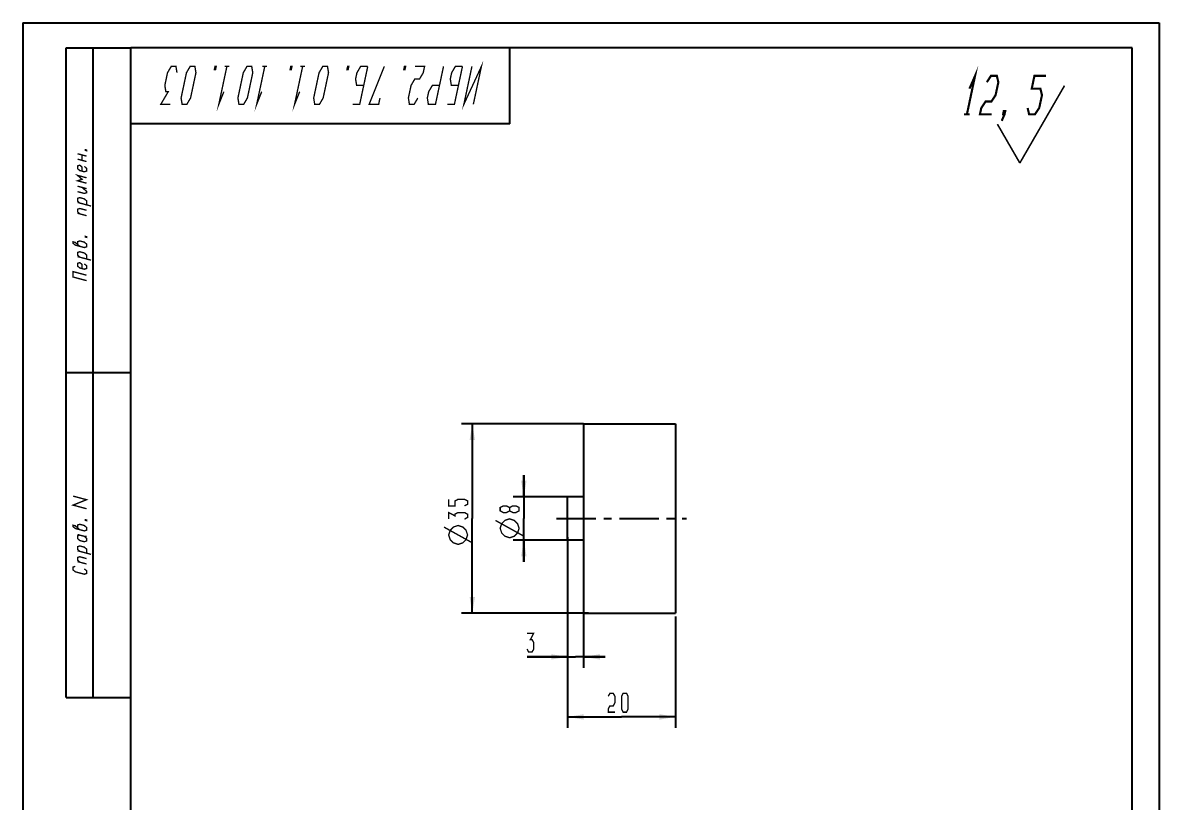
# Model space of a CAD drawing. Header units: millimetres. Extents: x 0 to 210, y 0 to 297.
# Drawn here: x 0 to 210, y 153 to 297 of the extents above; entities that cross this region are included whole.
import ezdxf

# ---------------------------------------------------------------- set-up
doc = ezdxf.new("R2010")
doc.units = ezdxf.units.MM
doc.header["$LTSCALE"] = 19.36
doc.linetypes.add('CENTER', pattern=[0.6, 0.375, -0.075, 0.075, -0.075])
doc.layers.get('0').update_dxf_attribs({"linetype": 'CONTINUOUS'})
for name, color, linetype in [('ALL_AXIS', 7, 'CONTINUOUS'), ('ALL_DIMENSIONS', 7, 'CONTINUOUS'), ('ALL_SURF_FIN', 7, 'CONTINUOUS')]:
    doc.layers.add(name, color=color, linetype=linetype)
doc.styles.get("Standard").update_dxf_attribs({"font": 'txt', "width": 0.7})
doc.dimstyles.new('DIMSTYLE_1', dxfattribs={"dimtxt": 3.5, "dimasz": 3, "dimexe": 0.18, "dimexo": 0.0625, "dimgap": 0.09, "dimtad": 1, "dimdec": 5, "dimdsep": 46, "dimtxsty": 'STANDARD', "dimblk": '_FILLED', "dimblk1": '_FILLED', "dimblk2": '_FILLED', "dimcen": 0.09, "dimadec": 0, "dimazin": 0, "dimtp": 0.2, "dimtm": 0.2, "dimtfac": 1, "dimtdec": 5, "dimtofl": 0, "dimtmove": 0, "dimatfit": 3, "dimldrblk": '_FILLED', "dimfxl": 1, "dimtolj": 1, "dimarcsym": 0})
doc.dimstyles.new('DIMSTYLE_2', dxfattribs={"dimtxt": 3.5, "dimasz": 3, "dimexe": 0.18, "dimexo": 0.0625, "dimgap": 0.09, "dimtad": 1, "dimdsep": 46, "dimtxsty": 'STANDARD', "dimblk": '_FILLED', "dimblk1": '_FILLED', "dimblk2": '_FILLED', "dimcen": 0.09, "dimadec": 0, "dimazin": 0, "dimtp": 0.3, "dimtm": 0.3, "dimtfac": 1, "dimtofl": 0, "dimtmove": 0, "dimatfit": 3, "dimldrblk": '_FILLED', "dimfxl": 1, "dimtolj": 1, "dimarcsym": 0})
doc.dimstyles.new('DIMSTYLE_3', dxfattribs={"dimtxt": 3.5, "dimasz": 3, "dimexe": 0.18, "dimexo": 0.0625, "dimgap": 0.09, "dimtad": 1, "dimdec": 5, "dimdsep": 46, "dimtxsty": 'STANDARD', "dimblk": '_FILLED', "dimblk1": '_FILLED', "dimblk2": '_FILLED', "dimcen": 0.09, "dimadec": 0, "dimazin": 0, "dimtp": 0.1, "dimtm": 0.1, "dimtfac": 1, "dimtdec": 5, "dimtofl": 0, "dimtmove": 0, "dimatfit": 3, "dimldrblk": '_FILLED', "dimfxl": 1, "dimtolj": 1, "dimarcsym": 0})
doc.dimstyles.new('DIMSTYLE_4', dxfattribs={"dimtxt": 3.5, "dimasz": 3, "dimexe": 0.18, "dimexo": 0.0625, "dimgap": 0.09, "dimtad": 1, "dimdsep": 46, "dimtxsty": 'STANDARD', "dimblk": '_FILLED', "dimblk1": '_FILLED', "dimblk2": '_FILLED', "dimcen": 0.09, "dimadec": 0, "dimazin": 0, "dimtp": 0.2, "dimtm": 0.2, "dimtfac": 1, "dimtofl": 0, "dimtmove": 0, "dimatfit": 3, "dimldrblk": '_FILLED', "dimfxl": 1, "dimtolj": 1, "dimarcsym": 0})

# ---------------------------------------------------------------- blocks, each defined once
blk = doc.blocks.new('_FILLED')
at = {"color": 0, "linetype": 'BYBLOCK'}
blk.add_solid([(0, 0), (-1, 0.167), (-1, -0.167)], dxfattribs=at)
blk = doc.blocks.new('*D0')
at = {"layer": 'ALL_DIMENSIONS', "color": 2, "linetype": 'CONTINUOUS'}
for p, q in [((100.64, 201.47), (100.64, 166.74)), ((120.64, 187.3), (120.64, 166.74)), ((100.64, 168.74), (110.64, 168.74)), ((120.64, 168.74), (110.64, 168.74))]:
    blk.add_line(p, q, dxfattribs=at)
at = {"layer": 'ALL_DIMENSIONS', "color": 2, "linetype": 'CONTINUOUS', "xscale": 3, "yscale": 3, "zscale": 3, "rotation": 180}
blk.add_blockref('_FILLED', (100.64, 168.74), dxfattribs=at)
at = {"layer": 'ALL_DIMENSIONS', "color": 2, "linetype": 'CONTINUOUS', "xscale": 3, "yscale": 3, "zscale": 3}
blk.add_blockref('_FILLED', (120.64, 168.74), dxfattribs=at)
blk = doc.blocks.new('*D1')
at = {"layer": 'ALL_DIMENSIONS', "color": 2, "linetype": 'CONTINUOUS'}
for p, q in [((103.61, 222.9), (81.07, 222.9)), ((83.07, 222.9), (83.07, 205.4)), ((83.07, 187.9), (83.07, 205.4)), ((104.53, 187.9), (81.07, 187.9))]:
    blk.add_line(p, q, dxfattribs=at)
at = {"layer": 'ALL_DIMENSIONS', "color": 2, "linetype": 'CONTINUOUS', "xscale": 3, "yscale": 3, "zscale": 3}
for p, rotation in [((83.07, 222.9), 90), ((83.07, 187.9), 270)]:
    blk.add_blockref('_FILLED', p, dxfattribs=dict(at, rotation=rotation))
blk = doc.blocks.new('*D2')
at = {"layer": 'ALL_DIMENSIONS', "color": 2, "linetype": 'CONTINUOUS'}
for p, q in [((100.64, 201.93), (100.64, 177.83)), ((103.64, 187.77), (103.64, 177.83)), ((100.64, 179.83), (93.19, 179.83)), ((93.19, 179.83), (102.14, 179.83)), ((107.64, 179.83), (102.14, 179.83)), ((103.64, 179.83), (107.64, 179.83))]:
    blk.add_line(p, q, dxfattribs=at)
at = {"layer": 'ALL_DIMENSIONS', "color": 2, "linetype": 'CONTINUOUS', "xscale": 3, "yscale": 3, "zscale": 3}
blk.add_blockref('_FILLED', (100.64, 179.83), dxfattribs=at)
at = {"layer": 'ALL_DIMENSIONS', "color": 2, "linetype": 'CONTINUOUS', "xscale": 3, "yscale": 3, "zscale": 3, "rotation": 180}
blk.add_blockref('_FILLED', (103.64, 179.83), dxfattribs=at)
blk = doc.blocks.new('*D3')
at = {"layer": 'ALL_DIMENSIONS', "color": 2, "linetype": 'CONTINUOUS'}
for p, q in [((92.59, 209.4), (92.59, 213.4)), ((92.59, 213.4), (92.59, 205.4)), ((100.64, 209.4), (90.59, 209.4)), ((92.59, 197.4), (92.59, 205.4)), ((100.64, 201.4), (90.59, 201.4)), ((92.59, 201.4), (92.59, 197.4))]:
    blk.add_line(p, q, dxfattribs=at)
at = {"layer": 'ALL_DIMENSIONS', "color": 2, "linetype": 'CONTINUOUS', "xscale": 3, "yscale": 3, "zscale": 3}
for p, rotation in [((92.59, 209.4), 270), ((92.59, 201.4), 90)]:
    blk.add_blockref('_FILLED', p, dxfattribs=dict(at, rotation=rotation))
blk = doc.blocks.new('SYM_2_BL0', base_point=(183.21, 279.14))
at = {"layer": 'ALL_SURF_FIN', "color": 2, "linetype": 'CONTINUOUS'}
for points, const_width in [([(174.93, 284.82), (175.97, 287.2), (174.46, 280.06)], 0.396), ([(178.13, 286.01), (178.92, 287.2), (179.99, 287.2), (180.27, 286.01), (179.76, 283.63), (178.98, 282.44), (177.91, 282.44), (177.12, 281.25), (176.86, 280.06), (179.01, 280.06)], 0.396), ([(185.68, 281.25), (185.96, 280.06), (187.03, 280.06), (187.82, 281.25), (188.33, 283.63), (188.04, 284.82), (186.44, 284.82), (186.94, 287.2), (189.09, 287.2)], 0.396), ([(184.24, 271.08), (192.49, 285.37)], 0.297), ([(173.92, 280.06), (174.99, 280.06)], 0.396), ([(181.41, 280.06), (181.15, 280.06), (181.27, 280.66), (181.54, 280.66), (181.41, 280.06), (180.89, 278.87)], 0.396), ([(184.24, 271.08), (180.09, 278.27)], 0.297)]:
    blk.add_lwpolyline(points, dxfattribs=dict(at, const_width=const_width))

msp = doc.modelspace()

# ---------------------------------------------------------------- linework, layer by layer
at = {"color": 7, "linetype": 'CONTINUOUS'}
for p, q in [((0, 297), (0, 0)), ((0, 297), (210, 297)), ((210, 297), (210, 0)), ((8, 172.349899), (8, 292.349899)), ((8, 292.349899), (20, 292.349899)), ((13, 172.349899), (13, 292.349899)), ((90, 292.349899), (20, 292.349899)), ((20, 278.349899), (20, 292.349899)), ((20, 172.349899), (20, 292.349899)), ((20, 5), (20, 292.349899)), ((205, 292.349899), (20, 292.349899)), ((90, 278.349899), (90, 292.349899)), ((205, 5), (205, 292.349899)), ((90, 278.349899), (20, 278.349899)), ((8, 232.349899), (20, 232.349899)), ((8, 172.349899), (20, 172.349899))]:
    msp.add_line(p, q, dxfattribs=at)
at = {"color": 2, "linetype": 'CONTINUOUS', "const_width": 0.25}
for points in [[(83.262109, 281.928088), (84.749999, 288.928084), (81.5121, 281.928088), (83, 288.928084)], [(27.262108, 281.928088), (25.512109, 281.928088), (26.88307, 284.26142), (26.445573, 284.26142), (26.256049, 285.428086), (26.752016, 287.761418), (27.437496, 288.928084), (28.312501, 288.928084), (28.502015, 287.761418)], [(31.812499, 288.928084), (32.002013, 287.761418), (31.01009, 283.094754), (30.324609, 281.928088), (29.449604, 281.928088), (29.260091, 283.094754), (30.252014, 287.761418), (30.937505, 288.928084), (31.812499, 288.928084)], [(35.531251, 288.928084), (35.750005, 288.928084), (35.626008, 288.344762), (35.407254, 288.344762), (35.531251, 288.928084)], [(37.164321, 284.26142), (36.230857, 281.928088), (37.718747, 288.928084)], [(38.156255, 288.928084), (37.28125, 288.928084)], [(42.312504, 288.928084), (42.502018, 287.761418), (41.510084, 283.094754), (40.824604, 281.928088), (39.949609, 281.928088), (39.760085, 283.094754), (40.752019, 287.761418), (41.437499, 288.928084), (42.312504, 288.928084)], [(44.164317, 284.26142), (43.230854, 281.928088), (44.718754, 288.928084)], [(45.156251, 288.928084), (44.281246, 288.928084)], [(49.531254, 288.928084), (49.749997, 288.928084), (49.626011, 288.344762), (49.407257, 288.344762), (49.531254, 288.928084)], [(51.164324, 284.26142), (50.23085, 281.928088), (51.71875, 288.928084)], [(52.156247, 288.928084), (51.281253, 288.928084)], [(56.312496, 288.928084), (56.502021, 287.761418), (55.510087, 283.094754), (54.824606, 281.928088), (53.949602, 281.928088), (53.760088, 283.094754), (54.752021, 287.761418), (55.437502, 288.928084), (56.312496, 288.928084)], [(60.031248, 288.928084), (60.250002, 288.928084), (60.126005, 288.344762), (59.907262, 288.344762), (60.031248, 288.928084)], [(63.75, 288.928084), (62.2621, 281.928088), (60.949608, 281.928088)], [(63.75, 288.928084), (62.437498, 288.928084), (61.752018, 287.761418), (61.504034, 286.594752), (61.693548, 285.428086), (63.00605, 285.428086)], [(66.812501, 288.928084), (64.012109, 281.928088), (65.762108, 281.928088), (66.010092, 283.094754)], [(70.531253, 288.928084), (70.749996, 288.928084), (70.62601, 288.344762), (70.407256, 288.344762), (70.531253, 288.928084)], [(73.010088, 283.094754), (72.324607, 281.928088), (71.449603, 281.928088), (71.260089, 283.094754), (71.756056, 285.428086), (72.441536, 286.594752), (73.31653, 286.594752), (74.002021, 287.761418), (74.250005, 288.928084), (72.499995, 288.928084)], [(77.750003, 288.928084), (76.262103, 281.928088), (74.949601, 281.928088), (74.760087, 283.094754), (75.00807, 284.26142), (75.693551, 285.428086), (77.006053, 285.428086)], [(81.250001, 288.928084), (79.762101, 281.928088), (78.449609, 281.928088)], [(81.250001, 288.928084), (79.937499, 288.928084), (79.252019, 287.761418), (79.004035, 286.594752), (79.193549, 285.428086), (80.506051, 285.428086)], [(11.794094, 273.47491), (11.794094, 273.349893), (11.58576, 273.40573), (11.58576, 273.530727), (11.794094, 273.47491)], [(10.127428, 272.796477), (11.794094, 272.349902)], [(11.794094, 271.349891), (10.127428, 271.796486)], [(10.960764, 271.573199), (10.960764, 272.573189)], [(11.794094, 267.349908), (10.127428, 267.796482), (10.960764, 268.07318), (10.127428, 268.796473), (11.794094, 268.349898)], [(10.960764, 269.573197), (10.960764, 270.323195), (10.544096, 270.684842), (10.127428, 270.546482), (10.127428, 270.046477), (10.544096, 269.68483), (11.377426, 269.461543), (11.794094, 269.599902), (11.794094, 270.099908), (11.377426, 270.461555)], [(10.127428, 266.796471), (11.794094, 266.349896)], [(10.127428, 265.79648), (11.377426, 265.461539), (11.794094, 265.599898), (11.794094, 265.849891), (10.960764, 266.573184)], [(11.794094, 263.349904), (11.794094, 264.099902), (11.377426, 264.461549), (10.544096, 264.684836), (10.127428, 264.546477), (10.127428, 264.046471), (10.544096, 263.684846)], [(12.62743, 263.126617), (10.127428, 263.796479)], [(10.544096, 261.684844), (10.127428, 262.04649), (10.127428, 262.546475), (10.544096, 262.684834), (11.794094, 262.349893)], [(11.794094, 261.349902), (10.127428, 261.796477)], [(10.544096, 255.684838), (9.71076, 256.408131), (9.294097, 256.519764), (9.294097, 256.269771), (9.71076, 255.908125), (11.377426, 255.461551), (11.794094, 255.59991), (11.794094, 256.099895), (11.377426, 256.461541), (10.544096, 256.684828), (10.127428, 256.54649), (10.127428, 256.046484)], [(11.794094, 257.474895), (11.794094, 257.349898), (11.58576, 257.405715), (11.58576, 257.530732), (11.794094, 257.474895)], [(11.794094, 253.349895), (11.794094, 254.099893), (11.377426, 254.461539), (10.544096, 254.684826), (10.127428, 254.546488), (10.127428, 254.046482), (10.544096, 253.684836)], [(12.62743, 253.126607), (10.127428, 253.79649)], [(10.960764, 251.57318), (10.960764, 252.323199), (10.544096, 252.684846), (10.127428, 252.546486), (10.127428, 252.04648), (10.544096, 251.684834), (11.377426, 251.461547), (11.794094, 251.599906), (11.794094, 252.099891), (11.377426, 252.461537)], [(11.794094, 249.349891), (9.294097, 250.019773), (9.294097, 251.019764), (11.794094, 250.349902)], [(11.794094, 207.204057), (9.294097, 207.873939), (11.794094, 208.870729), (9.294097, 209.540611)], [(10.544096, 203.33066), (9.71076, 204.053953), (9.294097, 204.165607), (9.294097, 203.915615), (9.71076, 203.553969), (11.377426, 203.107373), (11.794094, 203.245732), (11.794094, 203.745738), (11.377426, 204.107385), (10.544096, 204.330672), (10.127428, 204.192313), (10.127428, 203.692307)], [(11.794094, 205.120738), (11.794094, 204.995742), (11.58576, 205.051559), (11.58576, 205.176555), (11.794094, 205.120738)], [(10.127428, 202.442324), (11.377426, 202.107383), (11.794094, 202.120725)], [(10.544096, 202.33067), (10.127428, 202.192311), (10.127428, 201.692305), (10.544096, 201.33068), (11.377426, 201.107371), (11.794094, 201.24573), (11.794094, 201.745736), (11.377426, 202.107383)], [(11.794094, 198.995736), (11.794094, 199.745734), (11.377426, 200.107381), (10.544096, 200.330668), (10.127428, 200.192309), (10.127428, 199.692324), (10.544096, 199.330678)], [(12.62743, 198.772449), (10.127428, 199.442311)], [(10.544096, 197.330676), (10.127428, 197.692322), (10.127428, 198.192307), (10.544096, 198.330666), (11.794094, 197.995725)], [(11.794094, 196.995734), (10.127428, 197.442309)], [(9.71076, 196.553951), (9.294097, 196.415613), (9.294097, 195.915607), (9.71076, 195.553961), (11.377426, 195.107387), (11.794094, 195.245725), (11.794094, 195.74573), (11.377426, 196.107377)]]:
    msp.add_lwpolyline(points, dxfattribs=at)
at = {"layer": 'ALL_AXIS', "color": 7, "linetype": 'CONTINUOUS'}
for p, q in [((103.640234, 222.896374), (120.640234, 222.896374)), ((103.640234, 222.896232), (103.640234, 187.896517)), ((120.640234, 222.896374), (120.640234, 187.896374)), ((100.640234, 201.396374), (100.640234, 209.396374)), ((103.640234, 209.396374), (100.640234, 209.396374)), ((103.640234, 201.396374), (100.640234, 201.396374)), ((103.640234, 187.896374), (120.640234, 187.896374))]:
    msp.add_line(p, q, dxfattribs=at)
at = {"layer": 'ALL_AXIS', "color": 7, "linetype": 'CENTER'}
msp.add_line((98.640234, 205.396374), (122.640234, 205.396374), dxfattribs=at)
at = {"layer": 'ALL_DIMENSIONS', "color": 2, "linetype": 'CONTINUOUS', "const_width": 0.25}
for points in [[(81.613065, 207.729715), (82.196398, 208.035953), (82.196398, 208.648451), (81.613065, 208.954711), (80.446399, 208.954711), (79.863066, 208.648451), (79.863066, 207.729715), (78.6964, 207.729715), (78.6964, 208.954711)], [(78.6964, 205.279701), (78.6964, 206.504697), (79.863066, 205.892199), (79.863066, 206.198459), (80.446399, 206.504697), (81.613065, 206.504697), (82.196398, 206.198459), (82.196398, 205.585961), (81.613065, 205.279701)], [(89.964912, 207.423455), (89.381579, 207.729715), (88.798246, 207.729715), (88.214913, 207.423455), (88.214913, 206.810957), (88.798246, 206.504697), (89.381579, 206.504697), (89.964912, 206.810957)], [(91.714911, 206.810957), (91.714911, 207.423455), (91.131578, 207.729715), (90.548245, 207.729715), (89.964912, 207.423455), (89.964912, 206.810957), (90.548245, 206.504697), (91.131578, 206.504697), (91.714911, 206.810957)], [(83.071403, 200.904709), (77.821406, 203.821385)], [(80.446399, 200.613037), (79.571405, 200.904709), (78.988072, 201.488031), (78.6964, 202.363047), (78.988072, 203.238041), (79.571405, 203.821385), (80.446399, 204.113035), (81.321404, 203.821385), (81.904737, 203.238041), (82.196398, 202.363047), (81.904737, 201.488031), (81.321404, 200.904709), (80.446399, 200.613037)], [(92.589916, 202.129705), (87.339908, 205.046381)], [(89.964912, 201.838033), (89.089918, 202.129705), (88.506585, 202.713049), (88.214913, 203.588043), (88.506585, 204.463037), (89.089918, 205.046381), (89.964912, 205.338031), (90.839917, 205.046381), (91.42325, 204.463037), (91.714911, 203.588043), (91.42325, 202.713049), (90.839917, 202.129705), (89.964912, 201.838033)], [(93.189792, 184.205463), (94.414788, 184.205463), (93.80229, 183.038797), (94.108539, 183.038797), (94.414788, 182.455475), (94.414788, 181.288809), (94.108539, 180.705465), (93.496041, 180.705465), (93.189792, 181.288809)], [(108.190236, 172.535397), (108.496485, 173.11873), (109.108983, 173.11873), (109.415232, 172.535397), (109.415232, 171.368731), (109.108983, 170.785398), (108.496485, 170.785398), (108.190236, 170.202065), (108.190236, 169.618722), (109.415232, 169.618722)], [(110.946488, 169.618722), (110.640229, 170.202065), (110.640229, 172.535397), (110.946488, 173.11873), (111.558986, 173.11873), (111.865225, 172.535397), (111.865225, 170.202065), (111.558986, 169.618722), (110.946488, 169.618722)]]:
    msp.add_lwpolyline(points, dxfattribs=at)

# ---------------------------------------------------------------- block references
at = {"layer": 'ALL_SURF_FIN', "color": 2, "linetype": 'CONTINUOUS'}
msp.add_blockref('SYM_2_BL0', (183.206452, 279.139871), dxfattribs=at)

# ---------------------------------------------------------------- dimensions: what is measured, and where the dimension line sits
at = {"layer": 'ALL_DIMENSIONS', "color": 2, "linetype": 'CONTINUOUS'}
for base, p1, p2, dimstyle, picture, middle in [((83.071403, 222.896374), (104.533941, 187.896374), (103.605306, 222.896374), 'DIMSTYLE_2', '*D1', (82.196403, 200.613041)), ((92.589913, 209.396374), (100.640234, 201.396374), (100.640234, 209.396374), 'DIMSTYLE_4', '*D3', (91.714913, 201.838041))]:
    dim = msp.add_linear_dim(base=base, p1=p1, p2=p2, angle=90, text='%%c<>', dimstyle=dimstyle, dxfattribs=at)
    dim.commit()
    dim.dimension.update_dxf_attribs({"geometry": picture, "text_midpoint": middle, "dimtype": 160})
for base, p1, p2, dimstyle, picture, middle in [((103.640234, 179.830469), (100.640234, 201.929819), (103.640234, 187.768134), 'DIMSTYLE_3', '*D2', (93.189788, 180.705469)), ((120.640234, 168.743727), (100.640234, 201.465502), (120.640234, 187.303816), 'DIMSTYLE_1', '*D0', (108.190234, 169.618727))]:
    dim = msp.add_linear_dim(base=base, p1=p1, p2=p2, dimstyle=dimstyle, dxfattribs=at)
    dim.commit()
    dim.dimension.update_dxf_attribs({"geometry": picture, "text_midpoint": middle, "dimtype": 160})

doc.saveas('drawing.dxf')
